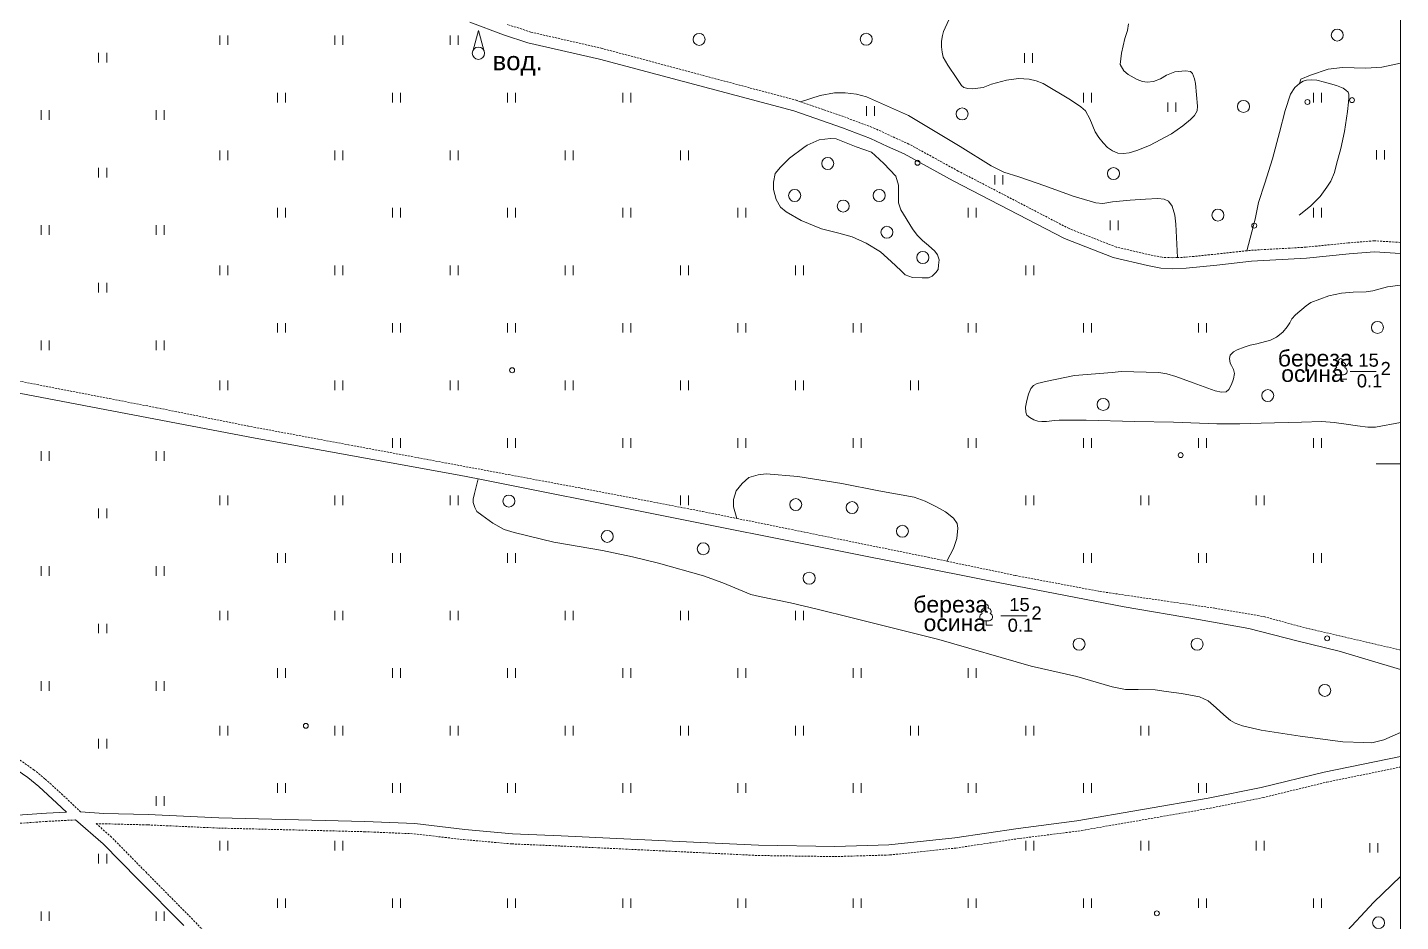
# Model space of a CAD drawing. Extents: x 1000 to 4000, y -5000 to -1000.
# Drawn here: x 3666.1 to 4000, y -3511.3 to -3293.8 of the extents above; entities that cross this region are included whole.
import ezdxf
from ezdxf.enums import TextEntityAlignment as Align

# ---------------------------------------------------------------- set-up
doc = ezdxf.new("R2010")
doc.units = 0
doc.header["$MEASUREMENT"] = 0
doc.linetypes.add('HIDDENX2', pattern=[0.75, 0.5, -0.25])
doc.layers.get('0').update_dxf_attribs({"linetype": 'CONTINUOUS'})
for name, color, linetype in [('1', 7, 'CONTINUOUS'), ('24', 7, 'CONTINUOUS'), ('36', 7, 'CONTINUOUS'), ('40', 7, 'CONTINUOUS'), ('42', 7, 'CONTINUOUS'), ('5', 7, 'CONTINUOUS')]:
    doc.layers.add(name, color=color, linetype=linetype)
doc.styles.add('ARIAL', font='')
doc.styles.get('ARIAL').set_extended_font_data('Arial Cyr')

msp = doc.modelspace()

# ---------------------------------------------------------------- linework, layer by layer
at = {"color": 253, "linetype": 'Continuous', "lineweight": 0}
for p, q in [((3774.45, -3299.28), (3775.74, -3294.55)), ((3775.74, -3294.55), (3777.03, -3299.28)), ((3985.46, -3379.37), (3985.46, -3378.28)), ((3985.46, -3379.37), (3986.96, -3379.37)), ((3899.24, -3439.21), (3899.24, -3438.13)), ((3899.24, -3439.21), (3900.74, -3439.21))]:
    msp.add_line(p, q, dxfattribs=at)
for points in [[(3712.86, -3298.04), (3712.86, -3295.7)], [(3714.81, -3295.7), (3714.81, -3298.04)], [(3740.86, -3298.04), (3740.86, -3295.7)], [(3742.81, -3295.7), (3742.81, -3298.04)], [(3768.86, -3298.04), (3768.86, -3295.7)], [(3770.81, -3295.7), (3770.81, -3298.04)], [(3683.4, -3302.26), (3683.4, -3299.92)], [(3685.35, -3299.92), (3685.35, -3302.26)], [(3908.53, -3302.36), (3908.53, -3300.02)], [(3910.48, -3300.02), (3910.48, -3302.36)], [(3726.86, -3312.04), (3726.86, -3309.7)], [(3728.81, -3309.7), (3728.81, -3312.04)], [(3754.86, -3312.04), (3754.86, -3309.7)], [(3756.81, -3309.7), (3756.81, -3312.04)], [(3782.86, -3312.04), (3782.86, -3309.7)], [(3784.81, -3309.7), (3784.81, -3312.04)], [(3810.86, -3312.04), (3810.86, -3309.7)], [(3812.81, -3309.7), (3812.81, -3312.04)], [(3922.86, -3312.04), (3922.86, -3309.7)], [(3924.81, -3309.7), (3924.81, -3312.04)], [(3943.37, -3314.34), (3943.37, -3312)], [(3945.32, -3312), (3945.32, -3314.34)], [(3978.86, -3312.04), (3978.86, -3309.7)], [(3980.81, -3309.7), (3980.81, -3312.04)], [(3669.4, -3316.26), (3669.4, -3313.92)], [(3671.35, -3313.92), (3671.35, -3316.26)], [(3697.4, -3316.26), (3697.4, -3313.92)], [(3699.35, -3313.92), (3699.35, -3316.26)], [(3870.11, -3315.27), (3870.11, -3312.93)], [(3872.06, -3312.93), (3872.06, -3315.27)], [(3712.86, -3326.04), (3712.86, -3323.7)], [(3714.81, -3323.7), (3714.81, -3326.04)], [(3740.86, -3326.04), (3740.86, -3323.7)], [(3742.81, -3323.7), (3742.81, -3326.04)], [(3768.86, -3326.04), (3768.86, -3323.7)], [(3770.81, -3323.7), (3770.81, -3326.04)], [(3796.86, -3326.04), (3796.86, -3323.7)], [(3798.81, -3323.7), (3798.81, -3326.04)], [(3824.86, -3326.04), (3824.86, -3323.7)], [(3826.81, -3323.7), (3826.81, -3326.04)], [(3994.15, -3325.94), (3994.15, -3323.6)], [(3996.1, -3323.6), (3996.1, -3325.94)], [(3683.4, -3330.26), (3683.4, -3327.92)], [(3685.35, -3327.92), (3685.35, -3330.26)], [(3901.3, -3332.02), (3901.3, -3329.68)], [(3903.25, -3329.68), (3903.25, -3332.02)], [(3726.86, -3340.04), (3726.86, -3337.7)], [(3728.81, -3337.7), (3728.81, -3340.04)], [(3754.86, -3340.04), (3754.86, -3337.7)], [(3756.81, -3337.7), (3756.81, -3340.04)], [(3782.86, -3340.04), (3782.86, -3337.7)], [(3784.81, -3337.7), (3784.81, -3340.04)], [(3810.86, -3340.04), (3810.86, -3337.7)], [(3812.81, -3337.7), (3812.81, -3340.04)], [(3838.86, -3340.04), (3838.86, -3337.7)], [(3840.81, -3337.7), (3840.81, -3340.04)], [(3894.86, -3340.04), (3894.86, -3337.7)], [(3896.81, -3337.7), (3896.81, -3340.04)], [(3978.86, -3340.04), (3978.86, -3337.7)], [(3980.81, -3337.7), (3980.81, -3340.04)], [(3669.4, -3344.26), (3669.4, -3341.92)], [(3671.35, -3341.92), (3671.35, -3344.26)], [(3697.4, -3344.26), (3697.4, -3341.92)], [(3699.35, -3341.92), (3699.35, -3344.26)], [(3929.42, -3343.11), (3929.42, -3340.77)], [(3931.37, -3340.77), (3931.37, -3343.11)], [(3712.86, -3354.04), (3712.86, -3351.7)], [(3714.81, -3351.7), (3714.81, -3354.04)], [(3740.86, -3354.04), (3740.86, -3351.7)], [(3742.81, -3351.7), (3742.81, -3354.04)], [(3768.86, -3354.04), (3768.86, -3351.7)], [(3770.81, -3351.7), (3770.81, -3354.04)], [(3796.86, -3354.04), (3796.86, -3351.7)], [(3798.81, -3351.7), (3798.81, -3354.04)], [(3824.86, -3354.04), (3824.86, -3351.7)], [(3826.81, -3351.7), (3826.81, -3354.04)], [(3852.86, -3354.04), (3852.86, -3351.7)], [(3854.81, -3351.7), (3854.81, -3354.04)], [(3908.86, -3354.04), (3908.86, -3351.7)], [(3910.81, -3351.7), (3910.81, -3354.04)], [(3683.4, -3358.26), (3683.4, -3355.92)], [(3685.35, -3355.92), (3685.35, -3358.26)], [(3726.86, -3368.04), (3726.86, -3365.7)], [(3728.81, -3365.7), (3728.81, -3368.04)], [(3754.86, -3368.04), (3754.86, -3365.7)], [(3756.81, -3365.7), (3756.81, -3368.04)], [(3782.86, -3368.04), (3782.86, -3365.7)], [(3784.81, -3365.7), (3784.81, -3368.04)], [(3810.86, -3368.04), (3810.86, -3365.7)], [(3812.81, -3365.7), (3812.81, -3368.04)], [(3838.86, -3368.04), (3838.86, -3365.7)], [(3840.81, -3365.7), (3840.81, -3368.04)], [(3866.86, -3368.04), (3866.86, -3365.7)], [(3868.81, -3365.7), (3868.81, -3368.04)], [(3894.86, -3368.04), (3894.86, -3365.7)], [(3896.81, -3365.7), (3896.81, -3368.04)], [(3922.86, -3368.04), (3922.86, -3365.7)], [(3924.81, -3365.7), (3924.81, -3368.04)], [(3950.86, -3368.04), (3950.86, -3365.7)], [(3952.81, -3365.7), (3952.81, -3368.04)], [(3669.4, -3372.26), (3669.4, -3369.92)], [(3671.35, -3369.92), (3671.35, -3372.26)], [(3697.4, -3372.26), (3697.4, -3369.92)], [(3699.35, -3369.92), (3699.35, -3372.26)], [(3984.77, -3378.28), (3986.13, -3378.28)], [(3712.86, -3382.04), (3712.86, -3379.7)], [(3714.81, -3379.7), (3714.81, -3382.04)], [(3740.86, -3382.04), (3740.86, -3379.7)], [(3742.81, -3379.7), (3742.81, -3382.04)], [(3768.86, -3382.04), (3768.86, -3379.7)], [(3770.81, -3379.7), (3770.81, -3382.04)], [(3796.86, -3382.04), (3796.86, -3379.7)], [(3798.81, -3379.7), (3798.81, -3382.04)], [(3824.86, -3382.04), (3824.86, -3379.7)], [(3826.81, -3379.7), (3826.81, -3382.04)], [(3852.86, -3382.04), (3852.86, -3379.7)], [(3854.81, -3379.7), (3854.81, -3382.04)], [(3880.86, -3382.04), (3880.86, -3379.7)], [(3882.81, -3379.7), (3882.81, -3382.04)], [(3754.86, -3396.04), (3754.86, -3393.7)], [(3756.81, -3393.7), (3756.81, -3396.04)], [(3782.86, -3396.04), (3782.86, -3393.7)], [(3784.81, -3393.7), (3784.81, -3396.04)], [(3810.86, -3396.04), (3810.86, -3393.7)], [(3812.81, -3393.7), (3812.81, -3396.04)], [(3838.86, -3396.04), (3838.86, -3393.7)], [(3840.81, -3393.7), (3840.81, -3396.04)], [(3866.86, -3396.04), (3866.86, -3393.7)], [(3868.81, -3393.7), (3868.81, -3396.04)], [(3894.86, -3396.04), (3894.86, -3393.7)], [(3896.81, -3393.7), (3896.81, -3396.04)], [(3922.86, -3396.04), (3922.86, -3393.7)], [(3924.81, -3393.7), (3924.81, -3396.04)], [(3950.86, -3396.04), (3950.86, -3393.7)], [(3952.81, -3393.7), (3952.81, -3396.04)], [(3978.86, -3396.04), (3978.86, -3393.7)], [(3980.81, -3393.7), (3980.81, -3396.04)], [(3669.4, -3399.2), (3669.4, -3396.86)], [(3671.35, -3396.86), (3671.35, -3399.2)], [(3697.4, -3399.2), (3697.4, -3396.86)], [(3699.35, -3396.86), (3699.35, -3399.2)], [(3712.86, -3410.04), (3712.86, -3407.7)], [(3714.81, -3407.7), (3714.81, -3410.04)], [(3740.86, -3410.04), (3740.86, -3407.7)], [(3742.81, -3407.7), (3742.81, -3410.04)], [(3768.86, -3410.04), (3768.86, -3407.7)], [(3770.81, -3407.7), (3770.81, -3410.04)], [(3824.86, -3410.04), (3824.86, -3407.7)], [(3826.81, -3407.7), (3826.81, -3410.04)], [(3908.86, -3410.04), (3908.86, -3407.7)], [(3910.81, -3407.7), (3910.81, -3410.04)], [(3936.86, -3410.04), (3936.86, -3407.7)], [(3938.81, -3407.7), (3938.81, -3410.04)], [(3964.86, -3410.04), (3964.86, -3407.7)], [(3966.81, -3407.7), (3966.81, -3410.04)], [(3683.4, -3413.2), (3683.4, -3410.86)], [(3685.35, -3410.86), (3685.35, -3413.2)], [(3726.86, -3424.04), (3726.86, -3421.7)], [(3728.81, -3421.7), (3728.81, -3424.04)], [(3754.86, -3424.04), (3754.86, -3421.7)], [(3756.81, -3421.7), (3756.81, -3424.04)], [(3782.86, -3424.04), (3782.86, -3421.7)], [(3784.81, -3421.7), (3784.81, -3424.04)], [(3922.86, -3424.04), (3922.86, -3421.7)], [(3924.81, -3421.7), (3924.81, -3424.04)], [(3950.86, -3424.04), (3950.86, -3421.7)], [(3952.81, -3421.7), (3952.81, -3424.04)], [(3978.86, -3424.04), (3978.86, -3421.7)], [(3980.81, -3421.7), (3980.81, -3424.04)], [(3669.4, -3427.2), (3669.4, -3424.86)], [(3671.35, -3424.86), (3671.35, -3427.2)], [(3697.4, -3427.2), (3697.4, -3424.86)], [(3699.35, -3424.86), (3699.35, -3427.2)], [(3712.86, -3438.04), (3712.86, -3435.7)], [(3714.81, -3435.7), (3714.81, -3438.04)], [(3740.86, -3438.04), (3740.86, -3435.7)], [(3742.81, -3435.7), (3742.81, -3438.04)], [(3768.86, -3438.04), (3768.86, -3435.7)], [(3770.81, -3435.7), (3770.81, -3438.04)], [(3796.86, -3438.04), (3796.86, -3435.7)], [(3798.81, -3435.7), (3798.81, -3438.04)], [(3824.86, -3438.04), (3824.86, -3435.7)], [(3826.81, -3435.7), (3826.81, -3438.04)], [(3852.86, -3438.04), (3852.86, -3435.7)], [(3854.81, -3435.7), (3854.81, -3438.04)], [(3683.4, -3441.2), (3683.4, -3438.86)], [(3685.35, -3438.86), (3685.35, -3441.2)], [(3898.55, -3438.13), (3899.92, -3438.13)], [(3726.86, -3452.04), (3726.86, -3449.7)], [(3728.81, -3449.7), (3728.81, -3452.04)], [(3754.86, -3452.04), (3754.86, -3449.7)], [(3756.81, -3449.7), (3756.81, -3452.04)], [(3782.86, -3452.04), (3782.86, -3449.7)], [(3784.81, -3449.7), (3784.81, -3452.04)], [(3810.86, -3452.04), (3810.86, -3449.7)], [(3812.81, -3449.7), (3812.81, -3452.04)], [(3838.86, -3452.04), (3838.86, -3449.7)], [(3840.81, -3449.7), (3840.81, -3452.04)], [(3866.86, -3452.04), (3866.86, -3449.7)], [(3868.81, -3449.7), (3868.81, -3452.04)], [(3894.86, -3452.04), (3894.86, -3449.7)], [(3896.81, -3449.7), (3896.81, -3452.04)], [(3669.4, -3455.2), (3669.4, -3452.86)], [(3671.35, -3452.86), (3671.35, -3455.2)], [(3697.4, -3455.2), (3697.4, -3452.86)], [(3699.35, -3452.86), (3699.35, -3455.2)], [(3712.86, -3466.04), (3712.86, -3463.7)], [(3714.81, -3463.7), (3714.81, -3466.04)], [(3740.86, -3466.04), (3740.86, -3463.7)], [(3742.81, -3463.7), (3742.81, -3466.04)], [(3768.86, -3466.04), (3768.86, -3463.7)], [(3770.81, -3463.7), (3770.81, -3466.04)], [(3796.86, -3466.04), (3796.86, -3463.7)], [(3798.81, -3463.7), (3798.81, -3466.04)], [(3824.86, -3466.04), (3824.86, -3463.7)], [(3826.81, -3463.7), (3826.81, -3466.04)], [(3852.86, -3466.04), (3852.86, -3463.7)], [(3854.81, -3463.7), (3854.81, -3466.04)], [(3880.86, -3466.04), (3880.86, -3463.7)], [(3882.81, -3463.7), (3882.81, -3466.04)], [(3908.86, -3466.04), (3908.86, -3463.7)], [(3910.81, -3463.7), (3910.81, -3466.04)], [(3936.86, -3466.04), (3936.86, -3463.7)], [(3938.81, -3463.7), (3938.81, -3466.04)], [(3683.4, -3469.2), (3683.4, -3466.86)], [(3685.35, -3466.86), (3685.35, -3469.2)], [(3726.86, -3480.04), (3726.86, -3477.7)], [(3728.81, -3477.7), (3728.81, -3480.04)], [(3754.86, -3480.04), (3754.86, -3477.7)], [(3756.81, -3477.7), (3756.81, -3480.04)], [(3782.86, -3480.04), (3782.86, -3477.7)], [(3784.81, -3477.7), (3784.81, -3480.04)], [(3810.86, -3480.04), (3810.86, -3477.7)], [(3812.81, -3477.7), (3812.81, -3480.04)], [(3838.86, -3480.04), (3838.86, -3477.7)], [(3840.81, -3477.7), (3840.81, -3480.04)], [(3866.86, -3480.04), (3866.86, -3477.7)], [(3868.81, -3477.7), (3868.81, -3480.04)], [(3894.86, -3480.04), (3894.86, -3477.7)], [(3896.81, -3477.7), (3896.81, -3480.04)], [(3922.86, -3480.04), (3922.86, -3477.7)], [(3924.81, -3477.7), (3924.81, -3480.04)], [(3950.86, -3480.04), (3950.86, -3477.7)], [(3952.81, -3477.7), (3952.81, -3480.04)], [(3697.4, -3483.2), (3697.4, -3480.86)], [(3699.35, -3480.86), (3699.35, -3483.2)], [(3712.86, -3494.04), (3712.86, -3491.7)], [(3714.81, -3491.7), (3714.81, -3494.04)], [(3740.86, -3494.04), (3740.86, -3491.7)], [(3742.81, -3491.7), (3742.81, -3494.04)], [(3908.86, -3494.04), (3908.86, -3491.7)], [(3910.81, -3491.7), (3910.81, -3494.04)], [(3936.86, -3494.04), (3936.86, -3491.7)], [(3938.81, -3491.7), (3938.81, -3494.04)], [(3964.86, -3494.04), (3964.86, -3491.7)], [(3966.81, -3491.7), (3966.81, -3494.04)], [(3992.56, -3494.57), (3992.56, -3492.24)], [(3994.51, -3492.24), (3994.51, -3494.57)], [(3683.4, -3497.2), (3683.4, -3494.86)], [(3685.35, -3494.86), (3685.35, -3497.2)], [(3726.86, -3508.04), (3726.86, -3505.7)], [(3728.81, -3505.7), (3728.81, -3508.04)], [(3754.86, -3508.04), (3754.86, -3505.7)], [(3756.81, -3505.7), (3756.81, -3508.04)], [(3782.86, -3508.04), (3782.86, -3505.7)], [(3784.81, -3505.7), (3784.81, -3508.04)], [(3810.86, -3508.04), (3810.86, -3505.7)], [(3812.81, -3505.7), (3812.81, -3508.04)], [(3838.86, -3508.04), (3838.86, -3505.7)], [(3840.81, -3505.7), (3840.81, -3508.04)], [(3866.86, -3508.04), (3866.86, -3505.7)], [(3868.81, -3505.7), (3868.81, -3508.04)], [(3894.86, -3508.04), (3894.86, -3505.7)], [(3896.81, -3505.7), (3896.81, -3508.04)], [(3922.86, -3508.04), (3922.86, -3505.7)], [(3924.81, -3505.7), (3924.81, -3508.04)], [(3950.86, -3508.04), (3950.86, -3505.7)], [(3952.81, -3505.7), (3952.81, -3508.04)], [(3978.86, -3508.04), (3978.86, -3505.7)], [(3980.81, -3505.7), (3980.81, -3508.04)], [(3669.4, -3511.2), (3669.4, -3508.86)], [(3671.35, -3508.86), (3671.35, -3511.2)], [(3697.4, -3511.2), (3697.4, -3508.86)], [(3699.35, -3508.86), (3699.35, -3511.2)]]:
    msp.add_lwpolyline(points, dxfattribs=at)
for centre, radius in [((3829.42, -3296.67), 1.46), ((3870.06, -3296.65), 1.46), ((3984.61, -3295.62), 1.46), ((3775.74, -3300.05), 1.5), ((3961.81, -3312.99), 1.46), ((3977.35, -3311.91), 0.6), ((3988.2, -3311.45), 0.6), ((3893.38, -3314.81), 1.46), ((3860.69, -3326.87), 1.46), ((3882.54, -3326.7), 0.6), ((3930.19, -3329.33), 1.46), ((3852.66, -3334.66), 1.46), ((3864.47, -3337.22), 1.46), ((3873.21, -3334.66), 1.46), ((3955.59, -3339.44), 1.46), ((3875.1, -3343.62), 1.46), ((3964.43, -3342), 0.6), ((3883.83, -3349.75), 1.46), ((3994.38, -3366.77), 1.46), ((3783.95, -3377.19), 0.6), ((3967.7, -3383.37), 1.46), ((3927.68, -3385.51), 1.46), ((3946.53, -3397.83), 0.6), ((3783.16, -3409.02), 1.46), ((3852.92, -3409.89), 1.46), ((3866.61, -3410.61), 1.46), ((3878.86, -3416.37), 1.46), ((3807.09, -3417.62), 1.46), ((3830.44, -3420.63), 1.46), ((3856.18, -3427.79), 1.46), ((3921.81, -3443.85), 1.46), ((3950.53, -3443.85), 1.46), ((3982.14, -3442.42), 0.6), ((3981.58, -3455.09), 1.46), ((3733.79, -3463.72), 0.6), ((3940.75, -3509.35), 0.6), ((3994.68, -3511.63), 1.46)]:
    msp.add_circle(centre, radius, dxfattribs=at)
for centre, radius, start, end in [((3985.02, -3376.02), 0.754, 88.1329, 226.6634), ((3985.46, -3374.91), 0.545, 90, 220.5003), ((3985.46, -3374.91), 0.545, 319.4997, 90), ((3985.9, -3376.02), 0.754, 313.3366, 91.8671), ((3984.78, -3377.4), 0.879, 108.3532, 269.3875), ((3986.14, -3377.4), 0.879, 269.6098, 71.6468), ((3898.8, -3435.87), 0.754, 88.1329, 226.6634), ((3899.24, -3434.76), 0.545, 90, 220.5003), ((3899.24, -3434.76), 0.545, 319.4997, 90), ((3899.68, -3435.87), 0.754, 313.3366, 91.8671), ((3898.56, -3437.25), 0.879, 108.3532, 269.3875), ((3899.92, -3437.25), 0.879, 269.6098, 71.6468)]:
    msp.add_arc(centre, radius, start, end, dxfattribs=at)
at = {"layer": '1', "color": 253, "linetype": 'Continuous', "lineweight": 0}
for p, q in [((4000, -4000), (4000, -3000)), ((4000, -3400), (3994.04, -3400))]:
    msp.add_line(p, q, dxfattribs=at)
at = {"layer": '24', "color": 253, "linetype": 'Continuous', "lineweight": 0}
for p, q in [((3781.89, -3295.56), (3773.63, -3292.47)), ((3787.78, -3297.48), (3781.89, -3295.56)), ((3805.19, -3301.48), (3787.78, -3297.48)), ((3852.45, -3314.1), (3805.19, -3301.48)), ((3864.31, -3318.23), (3852.45, -3314.1)), ((3871.14, -3320.81), (3864.31, -3318.23)), ((3875.27, -3322.75), (3871.14, -3320.81)), ((3879.27, -3324.55), (3875.27, -3322.75)), ((3891.2, -3331.09), (3879.27, -3324.55)), ((3918.28, -3345.16), (3891.2, -3331.09)), ((3930.09, -3349.78), (3918.28, -3345.16)), ((3987.47, -3348.88), (3977.16, -3349.91)), ((3993.66, -3348.36), (3987.47, -3348.88)), ((4000, -3348.77), (3993.66, -3348.36)), ((3938.47, -3351.72), (3930.09, -3349.78)), ((3941.7, -3352.36), (3938.47, -3351.72)), ((3944.53, -3352.49), (3941.7, -3352.36)), ((3947.89, -3352.36), (3944.53, -3352.49)), ((3955.36, -3351.59), (3947.89, -3352.36)), ((3963.75, -3350.68), (3955.36, -3351.59)), ((3977.16, -3349.91), (3963.75, -3350.68)), ((3721.46, -3393.69), (3629.22, -3376.08)), ((3771.1, -3402.69), (3721.46, -3393.69)), ((3775.68, -3403.61), (3771.1, -3402.69)), ((3863.43, -3421.1), (3775.68, -3403.61)), ((3899.66, -3428.39), (3863.43, -3421.1)), ((3932.78, -3434.75), (3899.66, -3428.39)), ((3950.84, -3437.83), (3932.78, -3434.75)), ((3963.11, -3439.99), (3950.84, -3437.83)), ((3974.81, -3443.07), (3963.11, -3439.99)), ((3985.04, -3445.58), (3974.81, -3443.07)), ((4000, -3450.03), (3985.04, -3445.58)), ((3981.43, -3475.01), (4000, -3471.14)), ((3662.3, -3473.6), (3666.16, -3476.3)), ((3966.09, -3478.75), (3981.43, -3475.01)), ((3666.16, -3476.3), (3668.87, -3478.5)), ((3668.87, -3478.5), (3673.25, -3482.5)), ((3953.23, -3481.32), (3966.09, -3478.75)), ((3673.25, -3482.5), (3675.57, -3484.69)), ((3921.26, -3486.87), (3953.23, -3481.32)), ((3670.7, -3484.93), (3660.25, -3485.7)), ((3675.57, -3484.69), (3670.7, -3484.93)), ((3679, -3484.64), (3684.62, -3485.08)), ((3684.62, -3485.08), (3695.45, -3485.33)), ((3695.45, -3485.33), (3712.59, -3486.11)), ((3677.79, -3486.61), (3684.51, -3492.46)), ((3712.59, -3486.11), (3748.1, -3487)), ((3748.1, -3487), (3760.29, -3487.51)), ((3760.29, -3487.51), (3772.41, -3488.93)), ((3772.41, -3488.93), (3784.01, -3489.96)), ((3891.58, -3490.99), (3907.05, -3488.66)), ((3907.05, -3488.66), (3921.26, -3486.87)), ((3684.51, -3492.46), (3693.02, -3501.1)), ((3784.01, -3489.96), (3795.87, -3490.48)), ((3795.87, -3490.48), (3828.09, -3492.02)), ((3828.09, -3492.02), (3843.89, -3492.79)), ((3862.45, -3493.05), (3875.6, -3492.66)), ((3875.6, -3492.66), (3891.58, -3490.99)), ((3843.89, -3492.79), (3862.45, -3493.05)), ((3693.02, -3501.1), (3704.1, -3512.32))]:
    msp.add_line(p, q, dxfattribs=at)
at = {"layer": '24', "color": 253, "linetype": 'HIDDENX2', "lineweight": 0}
for p, q in [((3788.5, -3294.9), (3782.77, -3293.03)), ((3805.83, -3298.88), (3788.5, -3294.9)), ((3853.23, -3311.54), (3805.83, -3298.88)), ((3854.07, -3311.84), (3853.23, -3311.54)), ((3865.22, -3315.72), (3854.07, -3311.84)), ((3872.18, -3318.35), (3865.22, -3315.72)), ((3876.39, -3320.32), (3872.18, -3318.35)), ((3880.46, -3322.16), (3876.39, -3320.32)), ((3892.46, -3328.73), (3880.46, -3322.16)), ((3919.39, -3342.72), (3892.46, -3328.73)), ((3930.88, -3347.22), (3919.39, -3342.72)), ((3993.64, -3345.68), (3987.23, -3346.21)), ((4000, -3346.09), (3993.64, -3345.68)), ((3939.04, -3349.1), (3930.88, -3347.22)), ((3942.02, -3349.7), (3939.04, -3349.1)), ((3955.08, -3348.93), (3947.7, -3349.69)), ((3962.64, -3348.11), (3955.08, -3348.93)), ((3963.53, -3348.01), (3962.64, -3348.11)), ((3976.95, -3347.24), (3963.53, -3348.01)), ((3987.23, -3346.21), (3976.95, -3347.24)), ((3944.54, -3349.81), (3942.02, -3349.7)), ((3945.8, -3349.76), (3944.54, -3349.81)), ((3947.7, -3349.69), (3945.8, -3349.76)), ((3632.24, -3373.68), (3697.47, -3386.3)), ((3697.47, -3386.3), (3719.62, -3390.75)), ((3719.62, -3390.75), (3800.62, -3405.86)), ((3800.62, -3405.86), (3830.27, -3411.56)), ((3830.27, -3411.56), (3838.62, -3413.25)), ((3838.62, -3413.25), (3885.15, -3422.7)), ((3885.15, -3422.7), (3889.65, -3423.64)), ((3889.65, -3423.64), (3906.39, -3427.14)), ((3906.39, -3427.14), (3926.95, -3431.02)), ((3926.95, -3431.02), (3954.82, -3435.09)), ((3954.82, -3435.09), (3966.75, -3437.14)), ((3966.75, -3437.14), (3976.86, -3439.88)), ((3976.86, -3439.88), (4000, -3445.28)), ((3663.62, -3471.6), (3667.6, -3474.39)), ((3667.6, -3474.39), (3670.43, -3476.68)), ((3982.06, -3477.41), (4000, -3473.75)), ((3670.43, -3476.68), (3674.88, -3480.74)), ((3966.62, -3481.17), (3982.06, -3477.41)), ((3674.88, -3480.74), (3679, -3484.64)), ((3953.69, -3483.76), (3966.62, -3481.17)), ((3921.63, -3489.32), (3953.69, -3483.76)), ((3670.82, -3486.96), (3660.43, -3487.73)), ((3677.79, -3486.61), (3670.82, -3486.96)), ((3682.77, -3487.51), (3695.36, -3487.82)), ((3682.77, -3487.51), (3686.29, -3490.57)), ((3695.36, -3487.82), (3712.51, -3488.59)), ((3712.51, -3488.59), (3748.02, -3489.48)), ((3907.39, -3491.12), (3921.63, -3489.32)), ((3686.29, -3490.57), (3694.86, -3499.28)), ((3748.02, -3489.48), (3760.09, -3489.99)), ((3760.09, -3489.99), (3772.15, -3491.4)), ((3772.15, -3491.4), (3783.84, -3492.44)), ((3783.84, -3492.44), (3795.75, -3492.96)), ((3891.89, -3493.45), (3907.39, -3491.12)), ((3795.75, -3492.96), (3827.97, -3494.5)), ((3827.97, -3494.5), (3843.81, -3495.27)), ((3843.81, -3495.27), (3862.47, -3495.53)), ((3862.47, -3495.53), (3875.76, -3495.14)), ((3875.76, -3495.14), (3891.89, -3493.45)), ((3694.86, -3499.28), (3705.96, -3510.52)), ((3705.96, -3510.52), (3718.22, -3523.3))]:
    msp.add_line(p, q, dxfattribs=at)
at = {"layer": '36', "color": 253, "linetype": 'Continuous', "lineweight": 0}
for p, q in [((3973.25, -3310.04), (3974.28, -3308.36)), ((3974.28, -3308.36), (3975.43, -3307.4)), ((3975.43, -3307.4), (3976.33, -3306.82)), ((3976.33, -3306.82), (3977.17, -3306.56)), ((3977.17, -3306.56), (3978.39, -3306.5)), ((3978.39, -3306.5), (3979.67, -3306.63)), ((3979.67, -3306.63), (3981.53, -3307.08)), ((3981.53, -3307.08), (3984.42, -3307.91)), ((3984.42, -3307.91), (3986.03, -3308.56)), ((3986.03, -3308.56), (3986.73, -3309.01)), ((3986.73, -3309.01), (3987.25, -3309.52)), ((3971.91, -3313.99), (3973.25, -3310.04)), ((3987.38, -3311.97), (3987.12, -3314.22)), ((3987.25, -3309.52), (3987.44, -3310.04)), ((3987.44, -3310.88), (3987.38, -3311.97)), ((3987.44, -3310.04), (3987.44, -3310.88)), ((3970.57, -3319.34), (3971.91, -3313.99)), ((3987.12, -3314.22), (3986.35, -3319.05)), ((3986.35, -3319.05), (3985.45, -3323.21)), ((3968.9, -3325.77), (3970.57, -3319.34)), ((3967.03, -3331.63), (3968.9, -3325.77)), ((3985.45, -3323.21), (3984.43, -3327.01)), ((3983.91, -3329.07), (3983.01, -3331.19)), ((3984.43, -3327.01), (3983.91, -3329.07)), ((3965.43, -3336.34), (3967.03, -3331.63)), ((3983.01, -3331.19), (3982.11, -3332.61)), ((3980.45, -3334.93), (3978.07, -3337.24)), ((3982.11, -3332.61), (3980.45, -3334.93)), ((3964.66, -3340.46), (3965.43, -3336.34)), ((3978.07, -3337.24), (3975.38, -3339.43))]:
    msp.add_line(p, q, dxfattribs=at)
at = {"layer": '40', "color": 253, "linetype": 'Continuous', "lineweight": 0}
for p, q in [((3890.19, -3291.94), (3888.84, -3294.76)), ((3888.84, -3294.76), (3888.58, -3295.73)), ((3932.96, -3296.43), (3933.61, -3294.49)), ((3933.61, -3294.49), (3933.87, -3292.93)), ((3888.58, -3295.73), (3888.39, -3297.09)), ((3888.39, -3297.09), (3888.39, -3298.52)), ((3888.39, -3298.52), (3888.52, -3299.75)), ((3932.18, -3300.06), (3932.96, -3296.43)), ((3888.52, -3299.75), (3888.78, -3300.98)), ((3888.78, -3300.98), (3889.88, -3302.92)), ((3931.8, -3302.78), (3932.18, -3300.06)), ((3889.88, -3302.92), (3892.08, -3306.23)), ((3932.7, -3304.34), (3931.8, -3302.78)), ((3933.74, -3305.24), (3932.7, -3304.34)), ((3935.94, -3306.41), (3933.74, -3305.24)), ((3943.06, -3305.37), (3941.64, -3306.28)), ((3945.14, -3304.59), (3943.06, -3305.37)), ((3947.72, -3304.34), (3945.14, -3304.59)), ((3948.89, -3304.47), (3947.72, -3304.34)), ((3949.41, -3304.98), (3948.89, -3304.47)), ((3949.93, -3306.28), (3949.41, -3304.98)), ((3975.76, -3306.38), (3978.09, -3305.35)), ((3978.09, -3305.35), (3982.37, -3303.92)), ((3982.37, -3303.92), (3985.85, -3303.53)), ((3985.85, -3303.53), (3991.55, -3303.66)), ((3991.55, -3303.66), (3995.43, -3303.4)), ((3995.43, -3303.4), (4000, -3302.46)), ((3892.08, -3306.23), (3893.25, -3307.91)), ((3893.25, -3307.91), (3893.76, -3308.37)), ((3893.76, -3308.37), (3894.74, -3308.63)), ((3894.74, -3308.63), (3895.9, -3308.69)), ((3895.9, -3308.69), (3898.49, -3308.37)), ((3898.49, -3308.37), (3900.56, -3307.59)), ((3900.56, -3307.59), (3904.19, -3306.62)), ((3904.19, -3306.62), (3907.1, -3306.23)), ((3907.1, -3306.23), (3909.69, -3306.36)), ((3909.69, -3306.36), (3911.38, -3306.75)), ((3911.38, -3306.75), (3913.13, -3307.39)), ((3913.13, -3307.39), (3919.75, -3311.39)), ((3937.23, -3306.93), (3935.94, -3306.41)), ((3938.4, -3307.06), (3937.23, -3306.93)), ((3939.95, -3306.93), (3938.4, -3307.06)), ((3941.64, -3306.28), (3939.95, -3306.93)), ((3950.1, -3307.39), (3949.93, -3306.28)), ((3950.62, -3312.89), (3950.1, -3307.39)), ((3975.43, -3307.4), (3975.76, -3306.38)), ((3854.07, -3311.84), (3858.86, -3310.3)), ((3858.86, -3310.3), (3862.36, -3309.65)), ((3862.36, -3309.65), (3864.95, -3309.65)), ((3864.95, -3309.65), (3867.67, -3310.04)), ((3867.67, -3310.04), (3870.13, -3310.68)), ((3870.13, -3310.68), (3880.37, -3315.22)), ((3919.75, -3311.39), (3922.28, -3313.08)), ((3880.37, -3315.22), (3892.93, -3322.74)), ((3922.28, -3313.08), (3923.38, -3314.05)), ((3923.38, -3314.05), (3924.48, -3315.99)), ((3948.93, -3316.2), (3949.91, -3315.16)), ((3949.91, -3315.16), (3950.55, -3314.06)), ((3950.55, -3314.06), (3950.62, -3312.89)), ((3924.48, -3315.99), (3925.77, -3319.17)), ((3944.34, -3319.63), (3947.06, -3317.69)), ((3947.06, -3317.69), (3948.93, -3316.2)), ((3855.66, -3322.44), (3854.88, -3322.96)), ((3858.64, -3321.14), (3855.66, -3322.44)), ((3861.36, -3320.76), (3858.64, -3321.14)), ((3862.79, -3320.89), (3861.36, -3320.76)), ((3867.58, -3322.83), (3862.79, -3320.89)), ((3925.77, -3319.17), (3926.62, -3320.59)), ((3926.62, -3320.59), (3927.65, -3321.82)), ((3927.65, -3321.82), (3928.75, -3322.99)), ((3938.99, -3322.47), (3944.34, -3319.63)), ((3851.39, -3325.55), (3849.18, -3327.76)), ((3854.88, -3322.96), (3851.39, -3325.55)), ((3871.34, -3324.13), (3867.58, -3322.83)), ((3872.24, -3324.9), (3871.34, -3324.13)), ((3874.31, -3326.85), (3872.24, -3324.9)), ((3892.93, -3322.74), (3900.45, -3327.41)), ((3928.75, -3322.99), (3929.98, -3323.83)), ((3929.98, -3323.83), (3931.28, -3324.35)), ((3931.28, -3324.35), (3932.64, -3324.48)), ((3932.64, -3324.48), (3934, -3324.29)), ((3934, -3324.29), (3935.88, -3323.7)), ((3935.88, -3323.7), (3938.99, -3322.47)), ((3849.18, -3327.76), (3847.89, -3329.31)), ((3877.29, -3329.96), (3874.31, -3326.85)), ((3900.45, -3327.41), (3903.52, -3328.95)), ((3903.52, -3328.95), (3907.14, -3330.12)), ((3847.89, -3329.31), (3847.5, -3331.38)), ((3847.5, -3331.38), (3847.5, -3333.2)), ((3877.94, -3332.16), (3877.29, -3329.96)), ((3877.94, -3333.2), (3877.94, -3332.16)), ((3907.14, -3330.12), (3913.49, -3332.32)), ((3913.49, -3332.32), (3920.36, -3334.79)), ((3847.5, -3333.2), (3848.15, -3335.66)), ((3848.15, -3335.66), (3849.18, -3337.48)), ((3877.94, -3334.62), (3877.94, -3333.2)), ((3877.94, -3336.44), (3877.94, -3334.62)), ((3920.36, -3334.79), (3925.93, -3336.47)), ((3934.22, -3335.82), (3937.98, -3335.56)), ((3937.98, -3335.56), (3940.96, -3335.43)), ((3940.96, -3335.43), (3942.51, -3335.56)), ((3942.51, -3335.56), (3943.55, -3336.08)), ((3849.18, -3337.48), (3850.61, -3338.64)), ((3850.61, -3338.64), (3854.24, -3340.72)), ((3878.46, -3338.12), (3877.94, -3336.44)), ((3881.31, -3342.79), (3878.46, -3338.12)), ((3925.93, -3336.47), (3927.61, -3336.6)), ((3927.61, -3336.6), (3929.95, -3336.21)), ((3929.95, -3336.21), (3934.22, -3335.82)), ((3943.55, -3336.08), (3944.46, -3337.25)), ((3944.46, -3337.25), (3945.1, -3339.45)), ((3854.24, -3340.72), (3859.16, -3342.79)), ((3945.1, -3339.45), (3945.36, -3341.66)), ((3945.36, -3341.66), (3945.8, -3349.76)), ((3962.64, -3348.11), (3964.66, -3340.46)), ((3859.16, -3342.79), (3863.43, -3343.83)), ((3863.43, -3343.83), (3866.67, -3344.74)), ((3866.67, -3344.74), (3870.04, -3346.29)), ((3882.47, -3344.35), (3881.31, -3342.79)), ((3883.77, -3345.64), (3882.47, -3344.35)), ((3885.2, -3346.81), (3883.77, -3345.64)), ((3870.04, -3346.29), (3873.54, -3348.36)), ((3873.54, -3348.36), (3876.13, -3350.7)), ((3886.75, -3348.24), (3885.2, -3346.81)), ((3887.4, -3349.14), (3886.75, -3348.24)), ((3887.79, -3350.31), (3887.4, -3349.14)), ((3876.13, -3350.7), (3878.46, -3352.9)), ((3887.53, -3352.64), (3887.66, -3351.61)), ((3887.66, -3351.61), (3887.79, -3350.31)), ((3878.46, -3352.9), (3879.5, -3353.94)), ((3879.5, -3353.94), (3881.31, -3354.59)), ((3881.31, -3354.59), (3883.64, -3354.72)), ((3883.64, -3354.72), (3885.2, -3354.72)), ((3885.2, -3354.72), (3886.1, -3354.33)), ((3886.1, -3354.33), (3887.01, -3353.42)), ((3887.01, -3353.42), (3887.53, -3352.64)), ((3982.54, -3359.06), (3978.2, -3360.74)), ((3985.65, -3358.41), (3982.54, -3359.06)), ((3988.5, -3358.22), (3985.65, -3358.41)), ((3991.67, -3358.09), (3988.5, -3358.22)), ((3993.29, -3357.89), (3991.67, -3358.09)), ((3996.86, -3356.92), (3993.29, -3357.89)), ((4000, -3356.52), (3996.86, -3356.92)), ((3977.03, -3361.52), (3974.44, -3363.73)), ((3978.2, -3360.74), (3977.03, -3361.52)), ((3973.08, -3365.61), (3972.43, -3366.64)), ((3973.6, -3364.7), (3973.08, -3365.61)), ((3974.44, -3363.73), (3973.6, -3364.7)), ((3969.84, -3369.17), (3968.35, -3369.88)), ((3971.4, -3367.88), (3969.84, -3369.17)), ((3972.43, -3366.64), (3971.4, -3367.88)), ((3960.26, -3372.22), (3959.35, -3372.67)), ((3961.94, -3371.57), (3960.26, -3372.22)), ((3963.43, -3371.05), (3961.94, -3371.57)), ((3965.05, -3370.73), (3963.43, -3371.05)), ((3968.35, -3369.88), (3965.05, -3370.73)), ((3958.57, -3373.51), (3958.44, -3374.29)), ((3958.44, -3374.29), (3958.57, -3375.46)), ((3959.35, -3372.67), (3958.57, -3373.51)), ((3958.57, -3375.46), (3958.9, -3376.04)), ((3920.74, -3378.48), (3914.07, -3379.84)), ((3929.87, -3377.7), (3920.74, -3378.48)), ((3932.04, -3377.5), (3929.87, -3377.7)), ((3941.24, -3377.76), (3932.04, -3377.5)), ((3943.18, -3378.02), (3941.24, -3377.76)), ((3945.39, -3378.74), (3943.18, -3378.02)), ((3949.53, -3380.23), (3945.39, -3378.74)), ((3958.9, -3376.04), (3959.41, -3377.01)), ((3959.61, -3377.99), (3959.35, -3379.28)), ((3959.41, -3377.01), (3959.61, -3377.99)), ((3910.11, -3381.59), (3909.53, -3383.02)), ((3910.76, -3380.88), (3910.11, -3381.59)), ((3911.6, -3380.42), (3910.76, -3380.88)), ((3914.07, -3379.84), (3911.6, -3380.42)), ((3954.91, -3382.17), (3949.53, -3380.23)), ((3956.46, -3382.49), (3954.91, -3382.17)), ((3957.63, -3382.43), (3956.46, -3382.49)), ((3958.28, -3381.85), (3957.63, -3382.43)), ((3958.86, -3380.68), (3958.28, -3381.85)), ((3959.35, -3379.28), (3958.86, -3380.68)), ((3909.14, -3384.51), (3908.82, -3386.19)), ((3909.53, -3383.02), (3909.14, -3384.51)), ((3908.82, -3386.19), (3908.88, -3387.36)), ((3908.88, -3387.36), (3909.14, -3388.14)), ((3909.14, -3388.14), (3909.86, -3388.66)), ((3909.86, -3388.66), (3910.83, -3389.24)), ((3910.83, -3389.24), (3911.8, -3389.56)), ((3911.8, -3389.56), (3912.77, -3389.69)), ((3912.77, -3389.69), (3913.94, -3389.69)), ((3913.94, -3389.69), (3915.82, -3389.43)), ((3915.82, -3389.43), (3916.98, -3389.3)), ((3916.98, -3389.3), (3918.92, -3389.3)), ((3918.92, -3389.3), (3923.52, -3389.3)), ((3923.52, -3389.3), (3935.31, -3389.63)), ((3935.31, -3389.63), (3944.77, -3389.82)), ((3944.77, -3389.82), (3955.35, -3390.2)), ((3955.35, -3390.2), (3960.93, -3390.2)), ((3960.93, -3390.2), (3966.11, -3390.07)), ((3966.11, -3390.07), (3975.89, -3389.82)), ((3975.89, -3389.82), (3980.85, -3389.69)), ((3980.85, -3389.69), (3983.89, -3389.88)), ((3983.89, -3389.88), (3986.74, -3390.27)), ((3986.74, -3390.27), (3989.53, -3390.72)), ((3989.53, -3390.72), (3992.05, -3391.05)), ((3992.05, -3391.05), (3993.93, -3391.05)), ((3993.93, -3391.05), (4000, -3389.91)), ((3843.75, -3402.66), (3845.69, -3402.4)), ((3845.69, -3402.4), (3853.47, -3403.05)), ((3775.68, -3403.61), (3774.76, -3407.14)), ((3838.44, -3406.55), (3839.86, -3404.73)), ((3839.86, -3404.73), (3841.55, -3403.31)), ((3841.55, -3403.31), (3843.75, -3402.66)), ((3853.47, -3403.05), (3864.09, -3404.73)), ((3864.09, -3404.73), (3873.16, -3406.55)), ((3774.76, -3407.14), (3774.5, -3408.55)), ((3774.5, -3408.55), (3774.5, -3409.33)), ((3837.79, -3408.62), (3838.44, -3406.55)), ((3837.79, -3410.44), (3837.79, -3408.62)), ((3873.16, -3406.55), (3881.71, -3408.1)), ((3881.71, -3408.1), (3884.43, -3409.01)), ((3884.43, -3409.01), (3887.15, -3410.44)), ((3774.5, -3409.33), (3774.89, -3410.62)), ((3774.89, -3410.62), (3775.4, -3411.52)), ((3775.4, -3411.52), (3776.56, -3412.43)), ((3776.56, -3412.43), (3779.27, -3414.36)), ((3838.62, -3413.25), (3837.79, -3410.44)), ((3887.15, -3410.44), (3889.35, -3411.6)), ((3889.35, -3411.6), (3891.3, -3413.16)), ((3779.27, -3414.36), (3781.98, -3415.91)), ((3781.98, -3415.91), (3784.43, -3416.68)), ((3891.3, -3413.16), (3892.2, -3414.45)), ((3892.33, -3415.62), (3892.07, -3418.09)), ((3892.2, -3414.45), (3892.33, -3415.62)), ((3784.43, -3416.68), (3794.1, -3419.01)), ((3794.1, -3419.01), (3805.96, -3421.07)), ((3892.07, -3418.09), (3891.3, -3420.55)), ((3805.96, -3421.07), (3813.19, -3422.62)), ((3891.3, -3420.55), (3889.65, -3423.64)), ((3813.19, -3422.62), (3819.51, -3424.17)), ((3819.51, -3424.17), (3830.53, -3427.24)), ((3830.53, -3427.24), (3835.18, -3428.91)), ((3835.18, -3428.91), (3842.01, -3431.75)), ((3842.01, -3431.75), (3844.08, -3432.27)), ((3844.08, -3432.27), (3851.68, -3433.82)), ((3851.68, -3433.82), (3858.13, -3435.36)), ((3858.13, -3435.36), (3866.64, -3437.43)), ((3866.64, -3437.43), (3887.74, -3442.71)), ((3887.74, -3442.71), (3910.18, -3449.16)), ((3910.18, -3449.16), (3921.27, -3451.74)), ((3921.27, -3451.74), (3929.91, -3454.19)), ((3929.91, -3454.19), (3933.13, -3454.84)), ((3933.13, -3454.84), (3936.23, -3454.84)), ((3936.23, -3454.84), (3940.3, -3454.96)), ((3940.3, -3454.96), (3943.01, -3455.35)), ((3943.01, -3455.35), (3946.75, -3455.86)), ((3946.75, -3455.86), (3951.13, -3456.64)), ((3951.13, -3456.64), (3953.19, -3457.67)), ((3953.19, -3457.67), (3955.13, -3459.35)), ((3955.13, -3459.35), (3957.06, -3461.02)), ((3957.06, -3461.02), (3958.61, -3462.44)), ((3958.61, -3462.44), (3959.77, -3463.09)), ((3959.77, -3463.09), (3961.58, -3463.73)), ((3961.58, -3463.73), (3966.09, -3464.77)), ((3966.09, -3464.77), (3975.63, -3466.19)), ((3995.97, -3467.09), (4000, -3465.34)), ((3975.63, -3466.19), (3985.95, -3467.61)), ((3985.95, -3467.61), (3991.07, -3467.74)), ((3991.07, -3467.74), (3993.01, -3467.86)), ((3993.01, -3467.86), (3995.97, -3467.09)), ((4000, -3500.34), (3993.47, -3506.62)), ((3993.47, -3506.62), (3985.99, -3514.74))]:
    msp.add_line(p, q, dxfattribs=at)
at = {"layer": '42', "color": 253, "linetype": 'Continuous', "lineweight": 0}
for p, q in [((3987.71, -3377.49), (3994.08, -3377.49)), ((3902.81, -3436.97), (3909.18, -3436.97))]:
    msp.add_line(p, q, dxfattribs=at)

# ---------------------------------------------------------------- texts
at = {"layer": '42', "color": 253, "lineweight": 0, "style": 'ARIAL'}
for s, height, p in [('береза', 4, (3979.25, -3374.26)), ('15', 3.2, (3992.23, -3374.73)), ('2', 3.2, (3996.39, -3376.77)), ('осина', 4, (3978.59, -3378.02)), ('0.1', 3.2, (3992.47, -3379.76)), ('береза', 4, (3890.6, -3434.16)), ('15', 3.2, (3907.33, -3434.2)), ('2', 3.2, (3911.49, -3436.24)), ('осина', 4, (3891.62, -3438.66)), ('0.1', 3.2, (3907.57, -3439.23))]:
    msp.add_text(s, height=height, dxfattribs=at).set_placement(p, align=Align.MIDDLE_CENTER)
at = {"layer": '5', "color": 253, "lineweight": 0, "style": 'ARIAL'}
msp.add_text('вод.', height=4.5, dxfattribs=at).set_placement((3785.29, -3301.93), align=Align.MIDDLE_CENTER)

doc.saveas('drawing.dxf')
